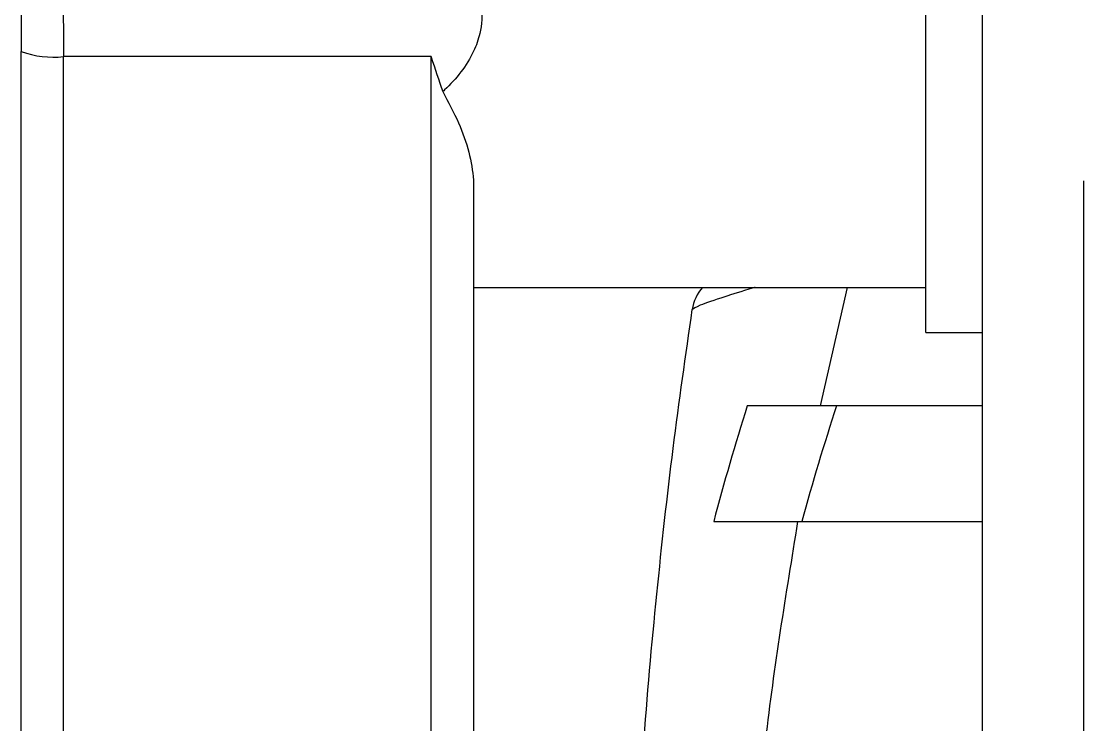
# Model space of a CAD drawing. Extents: x 12.3 to 108.7, y 1.1 to 80.4.
# Drawn here: x 98.234 to 99.702, y 33.304 to 34.276 of the extents above; entities that cross this region are included whole.
import ezdxf

# ---------------------------------------------------------------- set-up
doc = ezdxf.new("R2010")
doc.units = 0
doc.header["$MEASUREMENT"] = 0
doc.layers.add('OBJECT', color=7, linetype='CONTINUOUS')

msp = doc.modelspace()

# ---------------------------------------------------------------- linework, layer by layer
at = {"layer": 'OBJECT'}
for p, q in [((99.5622, 31.8583), (99.5622, 40.2109)), ((99.4842, 33.8458), (99.4842, 34.7208)), ((98.2342, 34.3328), (98.2342, 34.234)), ((98.2342, 33.1453), (98.2342, 34.234)), ((98.8003, 34.2269), (98.2923, 34.2269)), ((98.2923, 34.2269), (98.2923, 33.1383)), ((98.8003, 33.0954), (98.8003, 34.2269)), ((98.8592, 34.047), (98.8592, 33.1016)), ((99.7022, 31.1918), (99.7022, 34.0555)), ((98.8592, 33.9083), (99.4842, 33.9083)), ((99.3753, 33.9083), (99.3378, 33.7448)), ((99.4842, 33.8458), (99.5622, 33.8458)), ((99.5622, 33.7448), (99.3607, 33.7448)), ((99.3126, 33.5848), (99.5622, 33.5848))]:
    msp.add_line(p, q, dxfattribs=at)
for centre, radius, start, end in [((98.2787, 34.3577), 0.1315, 250.2235, 275.9542), ((99.2206, 33.8687), 0.06, 138.6809, 171.476), ((102.5729, 32.6918), 3.4979, 162.4798, 165.2087), ((102.5729, 32.6918), 3.3804, 161.8502, 164.6823)]:
    msp.add_arc(centre, radius, start, end, dxfattribs=at)
msp.add_ellipse((98.2967, 34.2833), major_axis=(0, 0.5), ratio=0.008776, start_param=1.457456, end_param=1.683794, dxfattribs=at)
for points, knots in [([(98.8165, 34.3881), (98.8272, 34.3772), (98.8437, 34.3604), (98.8619, 34.3292), (98.872, 34.2969), (98.87, 34.2623), (98.8552, 34.221), (98.8344, 34.1953), (98.8174, 34.1794), (98.8165, 34.1787)], [0, 0, 0, 0, 0.190457, 0.293194, 0.446601, 0.600717, 0.707922, 0.98553, 1, 1, 1, 1]), ([(98.8003, 34.2269), (98.8004, 34.2266), (98.8058, 34.2105), (98.8112, 34.1944), (98.8165, 34.1787)], [0, 0, 0, 0, 0.017276, 1, 1, 1, 1]), ([(98.8165, 34.1787), (98.8242, 34.1643), (98.8462, 34.1236), (98.8583, 34.0777), (98.8591, 34.0502), (98.8592, 34.047)], [0, 0, 0, 0, 0.324578, 0.922743, 1, 1, 1, 1]), ([(99.2484, 33.9083), (99.2475, 33.9081), (99.2288, 33.9025), (99.2002, 33.8934), (99.1671, 33.8822), (99.1632, 33.8791), (99.1613, 33.8776)], [0, 0, 0, 0, 0.0129, 0.269808, 0.633101, 1, 1, 1, 1]), ([(99.0868, 33.1494), (99.089, 33.1901), (99.0953, 33.3059), (99.1117, 33.4851), (99.1341, 33.6878), (99.1522, 33.8143), (99.1613, 33.8776)], [0, 0, 0, 0, 0.1540132, 0.4377992, 0.7188368, 1, 1, 1, 1]), ([(99.3607, 33.7448), (99.3352, 33.7448), (99.284, 33.7448), (99.2529, 33.7448), (99.2373, 33.7448)], [0, 0, 0, 0, 0.497249, 1, 1, 1, 1]), ([(99.191, 33.5848), (99.2061, 33.5848), (99.2367, 33.5848), (99.2872, 33.5848), (99.3126, 33.5848)], [0, 0, 0, 0, 0.497315, 1, 1, 1, 1]), ([(99.3069, 33.5848), (99.2905, 33.4846), (99.2668, 33.3408), (99.2534, 33.1939), (99.2493, 33.1494)], [0, 0, 0, 0, 0.697304, 1, 1, 1, 1])]:
    msp.add_open_spline(points, degree=3, knots=knots, dxfattribs=at)

doc.saveas('drawing.dxf')
